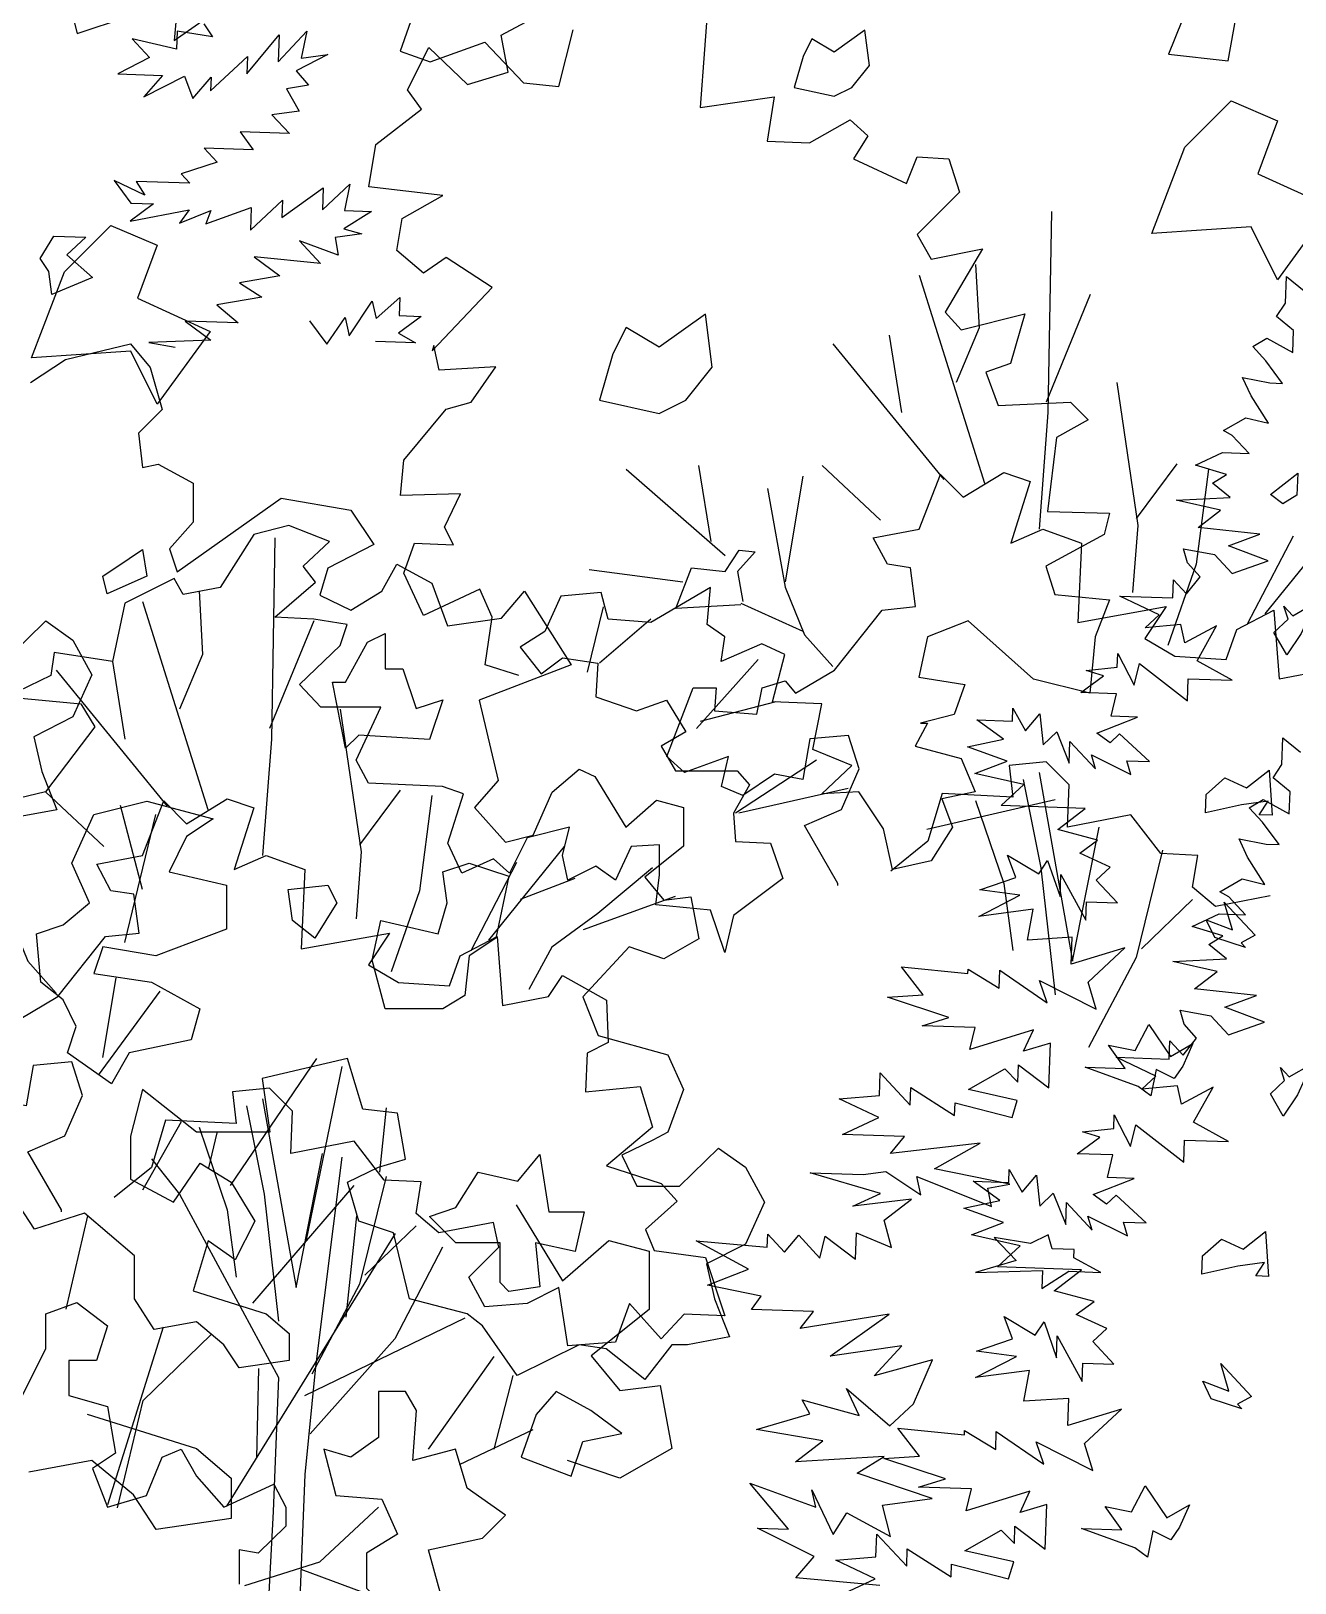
# Model space of a CAD drawing. Header units: inches. Extents: x -11 to 128, y 7 to 56.
# Drawn here: x 36.8417 to 37.1808, y 22.3813 to 22.7979 of the extents above; entities that cross this region are included whole.
import ezdxf

# ---------------------------------------------------------------- set-up
doc = ezdxf.new("R2010")
doc.units = ezdxf.units.IN
doc.header["$MEASUREMENT"] = 0
doc.layers.add('CAY', color=94, linetype='Continuous')
doc.layers.add('CAY-3', color=61, linetype='Continuous')
picture_1 = doc.add_image_def('image1.jpg', size_in_pixel=(1680, 1093))

# ---------------------------------------------------------------- blocks, each defined once
blk = doc.blocks.new('A$C76451831')
at = {"layer": 'CAY'}
for p, q in [((4748.99, 1484.74), (4748.61, 1473.88)), ((4770.17, 1481.29), (4748.99, 1484.74)), ((4765.01, 1489.17), (4770.17, 1481.29)), ((4809.52, 1466.31), (4826.48, 1484.76)), ((4826.48, 1484.76), (4823.2, 1468.55)), ((4722.1, 1480.24), (4732.58, 1469)), ((4748.61, 1473.88), (4722.1, 1480.24)), ((4790.7, 1459.26), (4810.09, 1482.61)), ((4810.09, 1482.61), (4809.52, 1466.31)), ((4732.58, 1469), (4713.66, 1459.23)), ((4769.05, 1449.14), (4791.06, 1469.68)), ((4791.06, 1469.68), (4790.7, 1459.26)), ((4839.13, 1470.72), (4820.21, 1460.95)), ((4823.2, 1468.55), (4839.13, 1470.72)), ((4713.66, 1459.23), (4740.37, 1458.3)), ((4740.37, 1458.3), (4729.04, 1445.55)), ((4729.04, 1445.55), (4753.49, 1457.84)), ((4753.49, 1457.84), (4758.46, 1444.52)), ((4758.46, 1444.52), (4769.33, 1457.29)), ((4769.33, 1457.29), (4769.05, 1449.14)), ((4820.21, 1460.95), (4827.62, 1452.53)), ((4827.62, 1452.53), (4814.4, 1450.27)), ((4814.4, 1450.27), (4822.09, 1436.86)), ((4822.09, 1436.86), (4805.7, 1434.71)), ((4805.7, 1434.71), (4816.18, 1423.46)), ((4786.77, 1424.49), (4794.55, 1413.79)), ((4816.18, 1423.46), (4786.77, 1424.49)), ((4794.55, 1413.79), (4765.13, 1414.82)), ((4765.13, 1414.82), (4772.99, 1406.39)), ((4772.99, 1406.39), (4751.45, 1399.43)), ((4711.43, 1395.39), (4721.38, 1381.9)), ((4729.7, 1386.59), (4711.43, 1395.39)), ((4724.56, 1394.93), (4729.7, 1386.59)), ((4756.69, 1393.81), (4724.56, 1394.93)), ((4751.45, 1399.43), (4756.69, 1393.81)), ((4835.89, 1377.9), (4852.29, 1393.19)), ((4852.29, 1393.19), (4849.02, 1377.44)), ((4792.87, 1365.8), (4812.08, 1383.71)), ((4811.71, 1373.3), (4836.35, 1391.03)), ((4812.08, 1383.71), (4811.71, 1373.3)), ((4836.35, 1391.03), (4835.89, 1377.9)), ((4734.96, 1381.42), (4721, 1371.03)), ((4721, 1371.03), (4756.14, 1377.96)), ((4721.38, 1381.9), (4734.96, 1381.42)), ((4756.14, 1377.96), (4750.42, 1370)), ((4750.42, 1370), (4769.26, 1377.5)), ((4766.26, 1369.45), (4793.35, 1379.38)), ((4769.26, 1377.5), (4766.26, 1369.45)), ((4793.35, 1379.38), (4792.87, 1365.8)), ((4865.31, 1376.87), (4848.64, 1366.57)), ((4849.02, 1377.44), (4865.31, 1376.87)), ((4848.64, 1366.57), (4859.4, 1363.48)), ((4822.1, 1359.34), (4834.77, 1345.75)), ((4845.37, 1350.82), (4822.1, 1359.34)), ((4859.4, 1363.48), (4843.47, 1361.31)), ((4843.47, 1361.31), (4845.37, 1350.82)), ((4834.77, 1345.75), (4795.03, 1349.86)), ((4795.03, 1349.86), (4810.5, 1338.44)), ((4810.5, 1338.44), (4786.33, 1334.29)), ((4786.33, 1334.29), (4799.63, 1325.67)), ((4799.63, 1325.67), (4772.73, 1321.17)), ((4772.73, 1321.17), (4785.5, 1310.3)), ((4851.84, 1302.54), (4865.71, 1323.36)), ((4865.71, 1323.36), (4868.06, 1312.85)), ((4868.06, 1312.85), (4882.1, 1325.51)), ((4882.1, 1325.51), (4881.72, 1314.64)), ((4753.81, 1311.4), (4769.28, 1299.98)), ((4785.5, 1310.3), (4753.81, 1311.4)), ((4828.14, 1311.53), (4838.52, 1297.56)), ((4838.52, 1297.56), (4849.5, 1313.5)), ((4849.5, 1313.5), (4851.84, 1302.54)), ((4894.84, 1314.18), (4881.35, 1304.23)), ((4881.72, 1314.64), (4894.84, 1314.18)), ((4769.28, 1299.98), (4732.07, 1298.56)), ((4891.57, 1298.43), (4867.58, 1299.27)), ((4881.35, 1304.23), (4891.57, 1298.43)), ((4682.3, 1288.37), (4721.22, 1297.81)), ((4721.22, 1297.81), (4733.01, 1283.65)), ((4732.07, 1298.56), (4747.83, 1295.74)), ((4661.47, 1274.61), (4682.3, 1288.37)), ((4733.01, 1283.65), (4740.09, 1258.48)), ((4740.09, 1258.48), (4725.93, 1244.33)), ((4725.93, 1244.33), (4728.29, 1223.88)), ((4728.29, 1223.88), (4737.73, 1225.84)), ((4737.73, 1225.84), (4758.56, 1214.44)), ((5192.62, 1187.04), (5205.28, 1219.73)), ((5205.28, 1219.73), (5218.99, 1206.02)), ((5218.99, 1206.02), (5243.25, 1220.79)), ((5243.25, 1220.79), (5259.07, 1215.51)), ((4758.56, 1214.44), (4758.56, 1191.24)), ((5259.07, 1215.51), (5247.46, 1178.6)), ((4749.13, 1161.35), (4811.23, 1205.4)), ((4811.23, 1205.4), (4852.9, 1198.32)), ((4852.9, 1198.32), (4866.66, 1177.87)), ((4758.56, 1191.24), (4744.41, 1175.12)), ((5165.2, 1181.76), (5192.62, 1187.04)), ((5173.64, 1165.94), (5165.2, 1181.76)), ((5247.46, 1178.6), (5266.45, 1187.04)), ((5266.45, 1187.04), (5289.65, 1178.6)), ((5289.65, 1178.6), (5287.54, 1131.14)), ((4744.41, 1175.12), (4749.13, 1161.35)), ((4866.66, 1177.87), (4839.14, 1163.71)), ((4839.14, 1163.71), (4834.43, 1147.59)), ((4871.37, 1149.95), (4880.42, 1166.07)), ((4880.42, 1166.07), (4901.25, 1154.67)), ((5187.35, 1163.83), (5173.64, 1165.94)), ((5190.51, 1140.63), (5187.35, 1163.83)), ((4901.25, 1154.67), (4910.68, 1129.11)), ((4834.43, 1147.59), (4852.9, 1138.54)), ((4852.9, 1138.54), (4871.37, 1149.95)), ((4942.92, 1133.83), (4956.67, 1149.95)), ((4956.67, 1149.95), (4984.58, 1105.9)), ((4910.68, 1129.11), (4942.92, 1133.83)), ((5142, 1102.66), (5170.47, 1138.52)), ((5170.47, 1138.52), (5190.51, 1140.63)), ((5287.54, 1131.14), (5340.28, 1140.63)), ((5340.28, 1140.63), (5327.62, 1121.65)), ((5382.46, 1126.92), (5404.61, 1138.52)), ((5404.61, 1138.52), (5407.78, 1097.39)), ((5376.14, 1108.99), (5382.46, 1126.92)), ((5327.62, 1121.65), (5345.55, 1111.1)), ((4984.58, 1105.9), (4929.55, 1084.67)), ((5345.55, 1111.1), (5376.14, 1108.99)), ((5098.75, 1092.12), (5112.46, 1096.33)), ((5112.46, 1096.33), (5118.79, 1088.95)), ((5118.79, 1088.95), (5142, 1102.66)), ((5407.78, 1097.39), (5435.2, 1102.66)), ((5057.62, 1092.12), (5071.33, 1092.12)), ((5071.33, 1092.12), (5070.28, 1078.4)), ((5095.59, 1076.3), (5098.75, 1092.12)), ((4929.55, 1084.67), (4940.95, 1036.69)), ((5070.28, 1078.4), (5095.59, 1076.3)), ((5409.47, 1046.31), (5410.02, 1062.16)), ((5410.02, 1062.16), (5420.6, 1053.63)), ((4973.18, 1029.62), (4989.3, 1043.38)), ((4989.3, 1043.38), (4998.73, 1039.05)), ((5268.56, 1047.82), (5246.41, 1045.71)), ((5246.41, 1045.71), (5248.52, 1026.72)), ((5282.27, 1034.11), (5268.56, 1047.82)), ((5404.2, 1038.34), (5409.47, 1046.31)), ((4940.95, 1036.69), (4926.8, 1020.57)), ((4998.73, 1039.05), (5017.21, 1008.77)), ((5281.21, 1008.8), (5282.27, 1034.11)), ((5414.33, 1029.82), (5404.2, 1038.34)), ((4728.34, 971.46), (4715.14, 1021.63)), ((4961.78, 1004.06), (4973.18, 1029.62)), ((5017.21, 1008.77), (5035.68, 1024.9)), ((5035.68, 1024.9), (5051.8, 1020.57)), ((5273.84, 1025.02), (5197.19, 1007.32)), ((5206.33, 1028.83), (5197.89, 1000.36)), ((5248.52, 1026.72), (5206.33, 1028.83)), ((5389.98, 1020.25), (5398.31, 1025.4)), ((5398.31, 1025.4), (5413.87, 1016.69)), ((5413.87, 1016.69), (5414.33, 1029.82)), ((4717.78, 939.77), (4736.26, 1016.34)), ((4926.8, 1020.57), (4945.27, 999.73)), ((5051.8, 1020.57), (5051.8, 997.37)), ((5319.18, 1016.18), (5281.21, 1008.8)), ((5337.11, 992.97), (5319.18, 1016.18)), ((5397.84, 1011.81), (5389.98, 1020.25)), ((5407.79, 998.32), (5397.84, 1011.81)), ((4945.27, 999.73), (4961.78, 1004.06)), ((5051.8, 997.37), (5028.61, 978.89)), ((5197.89, 1000.36), (5175.75, 982.43)), ((5359.26, 991.92), (5337.11, 992.97)), ((5388.95, 990.82), (5383.9, 1001.87)), ((5383.9, 1001.87), (5400.1, 998.59)), ((5400.1, 998.59), (5407.79, 998.32)), ((5356.1, 972.94), (5359.26, 991.92)), ((5399.26, 974.59), (5388.95, 990.82)), ((5028.61, 978.89), (5040.01, 965.12)), ((5372.37, 970.09), (5385.78, 977.78)), ((5385.78, 977.78), (5399.26, 974.59)), ((5040.01, 965.12), (5056.12, 967.09)), ((5056.12, 967.09), (5060.84, 941.92)), ((5369.81, 961.33), (5356.1, 972.94)), ((5402.5, 967.66), (5369.81, 961.33)), ((5377.7, 967.18), (5372.37, 970.09)), ((5387.75, 956.41), (5377.7, 967.18)), ((5355.78, 949.36), (5371.91, 956.96)), ((5371.91, 956.96), (5387.75, 956.41)), ((5374.16, 943.73), (5355.78, 949.36)), ((5060.84, 941.92), (5040.01, 930.13)), ((5365.83, 938.58), (5374.16, 943.73)), ((5376.41, 930.06), (5365.83, 938.58)), ((5019.17, 937.2), (4991.66, 907.32)), ((5040.01, 930.13), (5019.17, 937.2)), ((5344.18, 928.46), (5376.41, 930.06)), ((5370.71, 922.55), (5344.18, 928.46)), ((5357.2, 912.14), (5370.71, 922.55)), ((4701.95, 860.56), (4738.9, 910.73)), ((4704.59, 871.13), (4712.5, 918.65)), ((5394.22, 908.13), (5357.2, 912.14)), ((4991.66, 907.32), (5000.7, 884.12)), ((5375.39, 901.08), (5394.22, 908.13)), ((5399.1, 892.09), (5375.39, 901.08)), ((5351.03, 891.05), (5348.6, 899.29)), ((5348.6, 899.29), (5367.06, 895.93)), ((5358.44, 882.63), (5351.03, 891.05)), ((5367.06, 895.93), (5377.54, 884.68)), ((5377.54, 884.68), (5399.1, 892.09)), ((5000.7, 884.12), (5042.37, 872.71)), ((5350.38, 872.48), (5358.44, 882.63)), ((5042.37, 872.71), (5051.8, 851.87)), ((5342.14, 870.05), (5342.52, 880.92)), ((5342.52, 880.92), (5350.38, 872.48)), ((4780.97, 794.46), (4832.46, 870.35)), ((4850.93, 870.35), (4799.83, 858.56)), ((4826.17, 761.03), (4847.79, 865.63)), ((4859.98, 840.07), (4850.93, 870.35)), ((5310.45, 871.16), (5342.14, 870.05)), ((5334.08, 859.91), (5310.45, 871.16)), ((4799.83, 858.56), (4804.55, 826.31)), ((5325.65, 852.04), (5334.08, 859.91)), ((5347.01, 854.01), (5325.65, 852.04)), ((5349.35, 843.05), (5347.01, 854.01)), ((4728.29, 851.87), (4721.22, 823.95)), ((4760.53, 826.31), (4728.29, 851.87)), ((5051.8, 851.87), (5042.37, 826.31)), ((5368.29, 853.27), (5349.35, 843.05)), ((5356.68, 832.37), (5368.29, 853.27)), ((4880.81, 837.71), (4859.98, 840.07)), ((4870.15, 802.52), (4874.13, 840.86)), ((4885.53, 810.19), (4880.81, 837.71)), ((5308.97, 828.6), (5309.25, 836.75)), ((5309.25, 836.75), (5319.01, 817.82)), ((4728.57, 791.89), (4751.65, 832.78)), ((4804.55, 826.31), (4760.53, 826.31)), ((4768.04, 805.06), (4772.95, 825.91)), ((5042.37, 826.31), (5033.32, 821.59)), ((5290.32, 826.53), (5308.97, 828.6)), ((5300.63, 823.45), (5290.32, 826.53)), ((5319.01, 817.82), (5322.19, 830.85)), ((5322.19, 830.85), (5350.86, 808.55)), ((5377.57, 820.76), (5356.68, 832.37)), ((4721.22, 823.95), (4721.22, 798.39)), ((5033.32, 821.59), (5014.85, 812.55)), ((5049.44, 794.06), (5072.63, 816.87)), ((5072.63, 816.87), (5088.75, 805.47)), ((5287.14, 813.49), (5300.63, 823.45)), ((5350.86, 808.55), (5351.32, 821.68)), ((5351.32, 821.68), (5377.57, 820.76)), ((4746.77, 784.63), (4762.88, 807.83)), ((4762.88, 807.83), (4781.36, 796.42)), ((4869.41, 805.47), (4885.53, 810.19)), ((5014.85, 812.55), (5023.89, 794.06)), ((5308.42, 812.75), (5287.14, 813.49)), ((5305.23, 799.26), (5308.42, 812.75)), ((4721.22, 798.39), (4746.77, 784.63)), ((4850.93, 796.42), (4869.41, 805.47)), ((5088.75, 805.47), (5100.15, 784.63)), ((5246.21, 796.33), (5246.48, 804.03)), ((5246.48, 804.03), (5254.17, 790.62)), ((5254.17, 790.62), (5262.68, 800.75)), ((5262.68, 800.75), (5264.75, 782.09)), ((5296.71, 789.13), (5321.07, 798.71)), ((5321.07, 798.71), (5305.23, 799.26)), ((4663.83, 768.5), (4645.35, 796.42)), ((4781.36, 796.42), (4795.51, 773.22)), ((4794.33, 724.07), (4854.87, 794.46)), ((4857.62, 773.22), (4850.93, 796.42)), ((5023.89, 794.06), (5049.44, 794.06)), ((5240.86, 785.64), (5224.94, 797.08)), ((5224.94, 797.08), (5246.21, 796.33)), ((5264.75, 782.09), (5272.73, 789.97)), ((5272.73, 789.97), (5280.23, 771.12)), ((5304.67, 783.41), (5296.71, 789.13)), ((4951.7, 782.9), (4979.41, 737.48)), ((5100.15, 784.63), (5088.75, 759.46)), ((5219.39, 780.95), (5240.86, 785.64)), ((5243.11, 772.42), (5219.39, 780.95)), ((5280.23, 771.12), (5280.68, 784.25)), ((5280.68, 784.25), (5295.97, 767.85)), ((5310.29, 788.66), (5304.67, 783.41)), ((5328.3, 772.16), (5310.29, 788.66)), ((4693.7, 777.94), (4663.83, 768.5)), ((4682.7, 720.53), (4695.67, 776.37)), ((4723.58, 752.38), (4693.7, 777.94)), ((4795.51, 773.22), (4783.72, 750.02)), ((4850.15, 715.81), (4856.44, 776.45)), ((4878.45, 766.14), (4857.62, 773.22)), ((5223.82, 764.93), (5243.11, 772.42)), ((5295.97, 767.85), (5293.54, 776.09)), ((5293.54, 776.09), (5317.15, 764.39)), ((5314.72, 772.64), (5328.3, 772.16)), ((5317.15, 764.39), (5314.72, 772.64)), ((4767.6, 761.42), (4758.56, 731.54)), ((4783.72, 750.02), (4767.6, 761.42)), ((4778.74, 602.87), (4879.63, 765.75)), ((4887.88, 726.82), (4878.45, 766.14)), ((4979.41, 737.48), (5007.12, 761.66)), ((5007.12, 761.66), (5031.3, 755.18)), ((5253.05, 758.47), (5223.82, 764.93)), ((4723.58, 726.82), (4723.58, 752.38)), ((5031.3, 755.18), (5031.3, 720.37)), ((5088.75, 759.46), (5065.56, 747.66)), ((5239.46, 745.8), (5253.05, 758.47)), ((5065.56, 747.66), (5070.27, 726.82)), ((5289.7, 744.04), (5239.46, 745.8)), ((5273.4, 731.46), (5289.7, 744.04)), ((4735.37, 708.34), (4723.58, 726.82)), ((4758.56, 731.54), (4802.19, 717.77)), ((4922.48, 717.77), (4887.88, 726.82)), ((5070.27, 726.82), (5079.31, 704.01)), ((5297.2, 725.19), (5273.4, 731.46)), ((5286.51, 717.41), (5297.2, 725.19)), ((4802.19, 717.77), (4815.95, 705.98)), ((4825.38, 669.01), (4921.3, 715.42)), ((4931.52, 710.7), (4922.48, 717.77)), ((5031.3, 720.37), (4996.51, 692.65)), ((5248.39, 702.87), (5243.42, 716.19)), ((5243.42, 716.19), (5262.06, 705.11)), ((5304.79, 709.06), (5286.51, 717.41)), ((4707.63, 603.7), (4740.87, 709.91)), ((4760.53, 713.06), (4735.37, 708.34)), ((4777.04, 699.29), (4760.53, 713.06)), ((4815.95, 705.98), (4815.95, 689.85)), ((4952.35, 680.81), (4931.52, 710.7)), ((5262.06, 705.11), (5267.32, 713.09)), ((5267.32, 713.09), (5274.73, 691.52)), ((5296.36, 701.2), (5304.79, 709.06)), ((4728.69, 665.87), (4769.17, 705.19)), ((4786.08, 685.53), (4777.04, 699.29)), ((4989.3, 699.29), (4952.35, 680.81)), ((5005.42, 696.93), (4989.3, 699.29)), ((5028.61, 678.45), (5005.42, 696.93)), ((5044.72, 699.29), (5028.61, 678.45)), ((5054.16, 699.29), (5044.72, 699.29)), ((5079.31, 704.01), (5054.16, 699.29)), ((5226.83, 695.46), (5248.39, 702.87)), ((5274.73, 691.52), (5275.19, 704.66)), ((5275.19, 704.66), (5290.09, 677.39)), ((5309.03, 687.61), (5296.36, 701.2)), ((4815.95, 689.85), (4786.08, 685.53)), ((4899.28, 636.77), (4938.59, 692.21)), ((4996.51, 692.65), (5013.61, 672.01)), ((5226.28, 679.62), (5250.74, 692.36)), ((5250.74, 692.36), (5226.83, 695.46)), ((5290.09, 677.39), (5290.47, 688.25)), ((5290.47, 688.25), (5309.03, 687.61)), ((4796.69, 631.65), (4797.87, 685.14)), ((4938.59, 636.77), (4949.99, 680.81)), ((5258.6, 683.93), (5226.28, 679.62)), ((5255.24, 665.46), (5258.6, 683.93)), ((5013.61, 672.01), (5037.78, 674.95)), ((5037.78, 674.95), (5044.86, 637.2)), ((4713.36, 601.77), (4728.69, 665.87)), ((5282.04, 667.24), (5255.24, 665.46)), ((5281.47, 650.94), (5282.04, 667.24)), ((5313.53, 660.7), (5281.47, 650.94)), ((5291.51, 640.16), (5313.53, 660.7)), ((4917.76, 627.72), (4961.78, 648.56)), ((5179.91, 649.5), (5219.64, 645.39)), ((5192.92, 632.73), (5179.91, 649.5)), ((5219.64, 645.39), (5219.74, 648.11)), ((5219.74, 648.11), (5238.37, 636.58)), ((5238.37, 636.58), (5238.75, 647.45)), ((5238.75, 647.45), (5267.07, 627.87)), ((5262.55, 641.18), (5296.39, 624.13)), ((5267.07, 627.87), (5262.55, 641.18)), ((5044.86, 637.2), (5013.61, 619.51)), ((5171.57, 631.21), (5192.92, 632.73)), ((5208.3, 619.04), (5171.57, 631.21)), ((5296.39, 624.13), (5291.51, 640.16)), ((5013.61, 619.51), (4982.36, 630.13)), ((5192.27, 614.16), (5208.3, 619.04)), ((5223.95, 613.06), (5192.27, 614.16)), ((5220.78, 600.02), (5223.95, 613.06)), ((5258.8, 611.84), (5220.78, 600.02)), ((5252.91, 598.9), (5258.8, 611.84)), ((5268.94, 603.78), (5252.91, 598.9)), ((5268.01, 577.07), (5268.94, 603.78)), ((4834.43, 569.52), (4869.41, 602.16)), ((5166.8, 572.44), (5167.27, 586.02)), ((5167.27, 586.02), (5185.18, 566.81)), ((5219.94, 576.02), (5241.67, 588.41)), ((5241.67, 588.41), (5249.55, 580.43)), ((5249.55, 580.43), (5249.91, 590.84)), ((5249.91, 590.84), (5268.01, 577.07)), ((5185.18, 566.81), (5185.54, 577.23)), ((5185.54, 577.23), (5211.69, 560.45)), ((5249.17, 569.56), (5219.94, 576.02)), ((4789.61, 555.37), (4834.43, 569.52)), ((5142.71, 570.56), (5166.8, 572.44)), ((5166.34, 559.31), (5142.71, 570.56)), ((5211.69, 560.45), (5211.96, 568.14)), ((5211.96, 568.14), (5246.09, 559.24)), ((5246.09, 559.24), (5249.17, 569.56)), ((4823.03, 565.2), (4859.98, 551.43)), ((5144.69, 549.18), (5166.34, 559.31))]:
    blk.add_line(p, q, dxfattribs=at)
for points in [[(4953.21, 1099.5), (4933.17, 1105.83), (4937.39, 1134.3), (4930, 1151.18), (4896.25, 1135.36), (4884.65, 1160.67), (4890.98, 1178.6), (4914.18, 1177.55), (4908.91, 1188.09), (4918.4, 1208.13), (4882.54, 1207.08), (4884.65, 1228.17), (4909.96, 1258.76), (4924.73, 1262.97), (4939.5, 1284.07), (4905.75, 1281.96), (4902.58, 1296.72), (4901.53, 1293.56), (4937.39, 1331.53), (4909.96, 1349.46), (4896.25, 1339.97), (4880.43, 1353.68), (4883.6, 1372.66), (4907.85, 1386.37), (4863.56, 1391.65), (4867.78, 1416.96), (4895.2, 1438.05), (4886.76, 1449.65), (4899.42, 1474.97), (4922.62, 1452.82), (4946.88, 1460.2), (4942.66, 1482.35), (4972.19, 1498.17)], [(721.93, 1360.98), (730.36, 1328.28), (790.48, 1348.32), (788.37, 1324.06), (809.47, 1338.83)], [(936.03, 1353.59), (923.37, 1317.73), (941.3, 1311.41), (974, 1323.01), (997.2, 1298.75), (1018.29, 1296.64), (1026.73, 1330.39)], [(1107.94, 1353.59), (1102.67, 1283.98), (1146.97, 1290.31), (1142.75, 1263.94), (1168.06, 1262.89), (1192.32, 1276.6), (1202.86, 1267.11), (1194.43, 1253.4), (1226.07, 1238.63), (1232.4, 1254.45), (1251.38, 1253.4), (1257.71, 1233.36), (1232.4, 1208.05), (1240.83, 1193.28), (1271.42, 1199.61), (1249.27, 1161.64), (1258.76, 1151.09), (1296.73, 1160.59), (1288.29, 1131.05), (1273.53, 1125.78), (1280.91, 1105.74), (1324.15, 1107.85), (1334.7, 1097.3), (1315.72, 1086.76), (1310.44, 1042.46), (1347.36, 1041.41), (1344.19, 1028.75), (1309.39, 1009.77), (1314.66, 992.89), (1347.36, 989.73), (1338.92, 967.58), (1335.75, 933.83), (1302, 942.27), (1262.98, 977.07), (1238.72, 967.58), (1233.45, 943.32), (1260.87, 939.1), (1254.54, 921.17), (1234.5, 915.9), (1238.72, 915.9), (1231.34, 902.19), (1258.76, 894.8), (1267.2, 874.77), (1247.16, 870.55), (1253.49, 853.67)], [(5271.72, 1376.88), (5269.61, 1256.65), (5264.34, 1187.04)], [(5192.62, 1338.91), (5231.64, 1214.46)], [(5226.37, 1345.24), (5228.48, 1307.27), (5214.77, 1274.58)], [(5294.92, 1327.31), (5268.56, 1262.97)], [(5174.69, 1303.05), (5182.07, 1256.65)], [(5140.94, 1297.78), (5207.39, 1216.57)], [(5310.75, 1274.58), (5323.4, 1189.15), (5320.24, 1149.07)], [(5060.78, 1225.01), (5068.17, 1179.65)], [(5134.61, 1225.01), (5169.42, 1192.31)], [(5346.6, 1226.06), (5322.35, 1193.37)], [(5017.54, 1222.9), (5076.6, 1171.22)], [(5123.01, 1218.68), (5112.46, 1155.4)], [(5365.59, 1222.9), (5358.21, 1165.94), (5341.33, 1117.43)], [(1210.12, 400.35), (1159.97, 404.82), (1170.84, 417.59), (1137, 434.64), (1155.56, 433.99), (1132.5, 461.54), (1171.87, 447.02), (1169.52, 457.53), (1182.18, 430.79), (1190.33, 443.66), (1216.58, 429.59), (1211.79, 448.35), (1241.39, 452.3), (1196.6, 467.46), (1212.81, 477.32), (1159.68, 474.19), (1175.98, 486.77), (1136.34, 493.59), (1168.38, 502.9), (1163.69, 511.23), (1197.8, 501.87), (1190.21, 518.01), (1216.17, 495.79), (1230.22, 508.9), (1241.57, 535.25), (1206.79, 525.59), (1223.28, 543.6), (1180.46, 537.39), (1215.78, 562.45), (1162.46, 553.88), (1170.52, 564.03), (1133.41, 565.32), (1139.12, 573.28), (1107.18, 579.84), (1131.53, 589.42), (1100.4, 606.37), (1142.87, 602.62), (1143.13, 610.32), (1153.18, 599.54), (1161.69, 609.67), (1174.36, 596.08), (1177.53, 609.12), (1195.63, 595.34), (1196.18, 611.18), (1217.17, 602.29), (1212.76, 618.77), (1229.06, 631.34), (1194.02, 627.13), (1210.6, 634.71), (1168.43, 647.06), (1200.12, 645.95), (1213.77, 647.74), (1234.59, 633.87), (1232.25, 644.83), (1276.94, 626.95), (1274.6, 637.91), (1287.82, 640.17), (1242.83, 649.45), (1270.11, 664.82), (1216.42, 658.53), (1224.93, 668.66), (1187.81, 669.96), (1209.46, 680.08), (1185.84, 691.33), (1209.92, 693.21), (1210.4, 706.8), (1228.31, 687.58), (1228.67, 698), (1254.82, 681.22), (1255.09, 688.91), (1289.22, 680.02), (1292.3, 690.34), (1263.07, 696.8), (1284.8, 709.18), (1292.68, 701.2), (1293.04, 711.62), (1311.14, 697.84), (1312.07, 724.55), (1296.04, 719.67), (1301.93, 732.61), (1263.9, 720.79), (1267.08, 733.83), (1235.4, 734.94), (1251.43, 739.82), (1214.69, 751.98), (1236.05, 753.5), (1223.04, 770.27), (1262.77, 766.17), (1262.86, 768.88), (1281.49, 757.35), (1281.87, 768.22), (1310.19, 748.64), (1305.67, 761.95), (1339.52, 744.9), (1334.64, 760.94), (1356.65, 781.48), (1324.59, 771.71), (1325.16, 788.02), (1298.36, 786.23), (1301.73, 804.7), (1269.4, 800.39), (1293.86, 813.13), (1269.96, 816.24), (1291.51, 823.64), (1286.54, 836.96), (1305.19, 825.89), (1310.45, 833.86), (1317.85, 812.3), (1318.31, 825.43), (1333.22, 798.16), (1333.6, 809.03), (1352.16, 808.38), (1339.49, 821.97), (1347.92, 829.83), (1329.63, 838.18), (1340.33, 845.97), (1316.53, 852.24), (1332.83, 864.81), (1282.59, 866.57), (1296.17, 879.24), (1266.94, 885.7), (1286.24, 893.19), (1262.52, 901.72), (1283.98, 906.41), (1268.07, 917.85), (1289.34, 917.11), (1289.61, 924.8), (1297.3, 911.39), (1305.81, 921.52), (1307.87, 902.86), (1315.85, 910.74), (1323.35, 891.89), (1323.81, 905.02), (1339.1, 888.62), (1336.67, 896.87), (1360.27, 885.16), (1357.84, 893.41), (1371.42, 892.93), (1353.42, 909.43), (1347.8, 904.19), (1339.84, 909.9), (1364.19, 919.48), (1348.35, 920.03), (1351.54, 933.52), (1330.27, 934.26), (1343.76, 944.22), (1333.44, 947.3), (1352.09, 949.37), (1352.38, 957.52), (1362.14, 938.59), (1365.31, 951.63), (1393.99, 929.32), (1394.45, 942.45), (1420.7, 941.53), (1399.81, 953.14), (1411.41, 974.04), (1392.48, 963.83), (1390.14, 974.79), (1368.77, 972.81), (1377.2, 980.68), (1353.58, 991.93), (1385.26, 990.82), (1385.64, 1001.69), (1393.5, 993.26), (1401.56, 1003.4), (1394.15, 1011.82), (1391.72, 1020.07), (1410.18, 1016.7), (1420.67, 1005.45), (1442.22, 1012.86), (1418.52, 1021.85), (1437.34, 1028.9), (1400.33, 1032.91), (1413.83, 1043.32), (1387.3, 1049.23), (1419.53, 1050.83), (1408.95, 1059.36), (1417.29, 1064.51), (1398.91, 1070.13), (1415.03, 1077.73), (1430.87, 1077.18), (1420.83, 1087.96), (1415.49, 1090.86), (1428.9, 1098.55), (1442.38, 1095.36), (1432.08, 1111.59), (1427.02, 1122.65), (1443.22, 1119.36), (1450.92, 1119.09), (1440.97, 1132.59), (1433.1, 1141.02), (1441.44, 1146.17), (1457, 1137.47), (1457.45, 1150.6), (1447.33, 1159.11), (1452.59, 1167.09), (1453.15, 1182.93), (1463.72, 1174.4)], [(5101.92, 1211.3), (5112.46, 1152.23), (5124.07, 1123.76), (5140.94, 1104.77)], [(5444.69, 1192.31), (5399.34, 1136.41)], [(5416.21, 1182.82), (5388.79, 1130.08)], [(5086.1, 1141.69), (5047.07, 1139.58), (5056.57, 1163.83), (5076.6, 1161.72), (5085.04, 1174.38), (5094.53, 1173.33), (5083.99, 1161.72), (5087.15, 1143.8)], [(4995.39, 1162.78), (5051.29, 1155.4)], [(5086.1, 1142.74), (5123.01, 1125.87)], [(5144.1, 973.99), (5144.1, 975.05), (5124.07, 1009.85), (5146.21, 1019.34), (5156.76, 1043.6), (5150.43, 1063.64), (5127.23, 1061.53), (5123.01, 1037.27), (5106.14, 1040.44), (5087.15, 1027.78), (5074.5, 1033.05), (5078.71, 1050.98), (5052.35, 1041.49), (5041.8, 1050.98), (5057.62, 1092.12)], [(5264.34, 1041.49), (5284.38, 928.64), (5300.2, 1008.8)], [(1253.49, 853.67), (1240.83, 833.63), (1217.63, 828.36), (1212.36, 852.62), (1197.59, 874.77), (1175.44, 873.71), (1193.37, 890.59), (1170.17, 900.08), (1175.44, 927.5), (1145.91, 928.55), (1153.29, 957.03), (1139.58, 963.36), (1115.32, 952.81), (1117.43, 967.58), (1106.89, 974.96), (1109, 997.11), (1073.14, 976.02), (1047.82, 978.12), (1043.61, 993.94), (1019.35, 991.84), (1009.86, 970.74), (995.09, 961.25), (1007.75, 945.43), (1020.4, 954.92), (1041.5, 951.76), (1040.44, 931.72), (1064.7, 923.28), (1082.63, 929.61), (1094.23, 910.62), (1079.47, 902.19), (1087.9, 887.42), (1124.82, 887.42), (1132.2, 878.98), (1122.71, 862.11), (1123.76, 845.23), (1144.86, 844.18), (1152.24, 823.09), (1122.71, 800.94), (1117.43, 778.79), (1109, 804.1), (1076.3, 807.27), (1078.41, 825.19), (1078.41, 843.12), (1061.54, 842.07), (1052.04, 822.03), (1040.44, 830.47), (1023.57, 822.03), (1020.4, 836.8), (1024.62, 853.67), (999.31, 847.34), (988.76, 826.25), (979.27, 834.69), (960.29, 826.25), (951.85, 844.18), (961.34, 873.71), (948.68, 877.93), (904.39, 880.04), (897, 893.75), (911.77, 925.39), (875.91, 925.39), (863.25, 939.1), (887.51, 962.3), (891.73, 974.96), (871.69, 978.12), (848.49, 979.18), (872.75, 1000.27), (865.36, 1009.77), (881.18, 1024.53), (856.93, 1034.02), (835.83, 1028.75), (815.79, 997.11), (793.65, 992.89), (788.37, 1002.38), (758.84, 987.62), (751.46, 952.81), (716.65, 958.09), (714.54, 944.37), (688.18, 931.72), (732.47, 927.5), (740.91, 913.79), (711.38, 874.77), (675.52, 866.33)], [(5254.85, 1037.27), (5265.39, 984.54), (5273.83, 908.6)], [(848.49, 1026.64), (846.38, 906.41), (841.11, 836.8)], [(5226.37, 1024.62), (5243.25, 975.05), (5248.52, 934.97)], [(803.14, 995), (805.25, 957.03), (791.54, 924.34)], [(5338.17, 995.08), (5322.35, 930.75), (5293.87, 876.96)], [(769.39, 988.67), (808.41, 864.22)], [(1044.66, 985.51), (1035.17, 946.48)], [(871.69, 977.07), (845.32, 912.73)], [(1073.14, 978.12), (1042.55, 951.76)], [(5356.1, 965.55), (5325.51, 936.02)], [(717.71, 947.54), (784.15, 866.33)], [(751.46, 952.81), (758.84, 906.41)], [(1137.47, 953.87), (1100.56, 912.73)], [(1148.02, 928.55), (1102.67, 916.95)], [(887.51, 924.34), (900.17, 838.91), (897, 798.83)], [(1172.28, 893.75), (1123.76, 862.11)], [(711.38, 874.77), (746.18, 842.07)], [(923.37, 875.82), (899.11, 843.12)], [(942.36, 872.66), (934.97, 815.7), (918.1, 767.19)], [(1191.26, 876.87), (1125.87, 862.11)], [(695.56, 738.71), (718.76, 752.42), (747.24, 788.28), (767.28, 790.39), (764.11, 813.59), (750.4, 815.7), (741.97, 831.52), (769.39, 836.8), (782.04, 869.49), (795.75, 855.78), (820.01, 870.55), (835.83, 865.27), (824.23, 828.36), (843.22, 836.8), (866.42, 828.36), (864.31, 780.9), (917.04, 790.39), (904.39, 771.41), (922.32, 760.86), (952.9, 758.75), (959.23, 776.68), (981.38, 788.28), (984.54, 747.15), (1011.97, 752.42), (1020.4, 765.08), (1046.77, 750.31), (1047.82, 725), (1035.17, 718.67), (1034.11, 695.47), (1066.81, 698.63), (1074.19, 674.37), (1046.77, 651.17), (1079.47, 640.62), (1088.96, 630.08), (1069.97, 613.2), (1075.25, 600.55), (1105.83, 596.33), (1117.43, 561.52), (1093.18, 562.58), (1079.47, 547.81), (1060.48, 568.91), (1052.04, 545.7), (1023.57, 543.59), (1018.29, 578.4), (999.31, 568.91), (974, 566.8), (964.5, 584.73), (982.43, 602.66), (979.27, 617.42), (946.57, 611.09), (932.86, 622.69), (936.03, 641.68), (913.88, 642.73), (895.95, 665.94), (857.98, 658.55), (859.04, 683.87), (845.32, 697.58), (823.18, 695.47), (825.29, 676.48), (783.1, 678.59), (774.66, 650.12), (752.51, 632.19)], [(678.68, 861.05), (689.23, 801.99), (700.83, 773.52), (717.71, 754.53)], [(1021.46, 842.07), (976.11, 786.17)], [(992.98, 832.58), (965.56, 779.84)], [(1074.19, 829.41), (1041.5, 801.99), (1014.07, 781.95), (1000.36, 756.64)], [(1027.79, 823.09), (995.09, 810.43)], [(1033.06, 792.5), (1087.9, 812.54)], [(720.87, 623.75), (720.87, 624.8), (700.83, 659.61), (722.98, 669.1), (733.53, 693.36), (727.2, 713.4), (704, 711.29), (699.78, 687.03), (682.9, 690.19), (663.92, 677.54), (651.26, 682.81), (655.48, 700.74), (629.11, 691.25), (618.57, 700.74), (634.39, 741.87)], [(4654.39, 664.69), (4670.51, 696.93), (4670.51, 717.77), (4688.99, 724.46), (4707.46, 710.7), (4700.78, 689.85), (4684.27, 689.85), (4684.27, 669.01), (4707.46, 662.33), (4712.18, 634.41), (4698.42, 625.36), (4707.46, 602.16), (4730.65, 609.24), (4740.09, 632.05), (4751.49, 636.77), (4760.53, 620.64), (4777.04, 602.16), (4806.91, 615.93), (4813.98, 602.16), (4813.98, 590.76), (4797.48, 574.63), (4786.08, 576.6), (4786.08, 556.15)], [(831.61, 687.03), (842.16, 634.3), (850.6, 558.36)], [(841.11, 691.25), (861.15, 578.4), (876.97, 658.55)], [(803.14, 674.37), (820.01, 624.8), (825.29, 584.73)], [(774.66, 655.39), (791.54, 634.3), (850.6, 524.61), (847.43, 444.45), (842.16, 343.2), (836.89, 219.8), (831.61, 177.62), (821.07, 141.76)], [(888.57, 656.44), (872.75, 530.94), (866.42, 466.6), (861.15, 337.93), (856.93, 208.2), (854.82, 166.02), (859.04, 143.87)], [(914.93, 644.84), (899.11, 580.51), (870.64, 526.72)], [(932.86, 615.31), (902.28, 585.78)], [(948.68, 602.66), (920.21, 547.81), (869.58, 490.86)]]:
    blk.add_lwpolyline(points, dxfattribs=at)
for points in [[(5162.85, 1464.3), (5160.21, 1485.42), (5141.73, 1472.22), (5128.54, 1480.14), (5123.26, 1469.58), (5117.98, 1451.09), (5141.73, 1445.81), (5152.29, 1451.09)], [(5351.45, 1415.29), (5379.17, 1443.01), (5406.88, 1431.13), (5395, 1399.44), (5438.55, 1379.64), (5406.88, 1336.08), (5391.04, 1367.76), (5331.66, 1363.8)], [(1418.3, 1311.88), (1426.22, 1355.44), (1394.55, 1383.16), (1366.84, 1359.4), (1390.59, 1335.64), (1382.67, 1315.84)], [(4672.37, 1340.99), (4667.21, 1348.88), (4675.38, 1362.19), (4694.39, 1361.53), (4683.15, 1351.04), (4698.53, 1337.36), (4674.16, 1327.33)], [(722.77, 1185.82), (750.48, 1213.54), (778.19, 1201.66), (766.32, 1169.98), (809.87, 1150.17), (778.19, 1106.61), (762.36, 1138.29), (702.98, 1134.33)], [(4720.42, 1169.48), (4728.34, 1174.77), (4730.98, 1158.92), (4707.23, 1148.36), (4704.59, 1158.92)], [(1109.93, 1128.8), (1105.97, 1160.49), (1078.25, 1140.68), (1058.46, 1152.57), (1050.54, 1136.72), (1042.62, 1109), (1078.25, 1101.08), (1094.09, 1109)], [(4862.94, 1119.32), (4873.5, 1124.6), (4873.5, 1103.48), (4884.06, 1103.48), (4891.97, 1079.71), (4907.81, 1084.99), (4899.89, 1061.23), (4857.66, 1063.87), (4849.75, 1055.95), (4841.83, 1095.55), (4849.75, 1095.55)], [(1443.61, 1052.71), (1459.91, 1065.28), (1459.45, 1052.15), (1451.12, 1047)], [(4709.87, 855.28), (4683.47, 873.77), (4688.75, 889.61), (4680.83, 905.45), (4667.64, 916.01), (4665, 945.06), (4680.83, 950.34), (4696.67, 963.54), (4686.11, 987.3), (4699.31, 1016.34), (4730.98, 1024.27), (4770.57, 1013.7), (4754.73, 1003.14), (4744.18, 982.02), (4778.49, 974.1), (4778.49, 947.7), (4757.37, 939.77), (4736.26, 931.85), (4704.59, 937.13), (4699.31, 921.29), (4733.62, 916.01), (4762.65, 900.17), (4757.37, 881.69), (4720.42, 873.77)], [(1445.71, 970.13), (1454.15, 977.99), (1451.7, 985.78), (1456.94, 980.16), (1470.35, 987.85), (1462.01, 969.56), (1453.4, 956.71)], [(4865.58, 929.21), (4870.86, 952.98), (4905.17, 945.06), (4910.45, 963.54), (4907.81, 982.02), (4923.65, 987.3), (4947.4, 979.38), (4939.48, 942.42), (4923.65, 931.85), (4921.01, 908.09), (4907.81, 900.17), (4873.5, 900.17)], [(4818.08, 952.98), (4815.44, 971.46), (4839.19, 974.1), (4844.47, 963.54), (4831.27, 942.42)], [(1444.62, 860.91), (1436.93, 861.18), (1442.19, 869.16), (1426.25, 866.99), (1404.79, 862.3), (1405.17, 873.17), (1416.4, 883.2), (1429.33, 877.31), (1442.84, 887.72)], [(5402.59, 849.35), (5411.02, 857.22), (5408.57, 865.01), (5413.82, 859.39), (5427.23, 867.08), (5418.88, 848.78), (5410.28, 835.94)], [(1428.71, 781.68), (1410.34, 787.76), (1405.28, 798.36), (1420.93, 792.38), (1416.07, 808.87), (1434.41, 789.19), (1426.09, 784.49)], [(4915.73, 781.35), (4928.92, 802.48), (4952.68, 797.2), (4965.87, 813.04), (4971.15, 778.71), (4992.27, 778.71), (4986.99, 754.95), (4963.23, 760.23), (4965.87, 733.83), (4947.4, 731.19), (4942.12, 736.47), (4942.12, 760.23), (4915.73, 760.23), (4899.89, 776.07)], [(5401.49, 740.14), (5393.8, 740.41), (5399.06, 748.38), (5383.13, 746.22), (5361.67, 741.53), (5362.05, 752.4), (5373.27, 762.43), (5386.21, 756.54), (5399.71, 766.95)], [(1364.64, 698.69), (1332.87, 710.23), (1356.86, 709.39), (1346.92, 723.33), (1362.67, 720.07), (1370.91, 735.64), (1383.84, 716.61), (1397.25, 724.3), (1391.35, 710.9), (1386.1, 703.38), (1375.41, 708.74), (1372.14, 692.99)], [(5385.59, 660.91), (5367.22, 666.99), (5362.15, 677.59), (5377.8, 671.61), (5372.94, 688.09), (5391.29, 668.41), (5382.97, 663.72)], [(4892.21, 659.97), (4885.53, 671.37), (4869.41, 671.37), (4869.41, 643.85), (4852.9, 632.05), (4836.78, 636.77), (4843.86, 609.24), (4871.37, 606.88), (4880.81, 586.04), (4862.33, 574.63), (4862.33, 553.79), (4871.37, 544.36), (4894.57, 532.95), (4906.36, 551.43), (4899.28, 576.6), (4931.52, 583.68), (4945.27, 597.44), (4922.48, 613.57), (4915.4, 636.77), (4889.85, 630.08)], [(4975.54, 671.37), (4963.75, 657.61), (4954.71, 632.05), (4984.58, 620.64), (4991.66, 641.49), (5014.85, 646.2), (4996.37, 659.97)], [(5321.51, 577.92), (5289.74, 589.45), (5313.73, 588.62), (5303.79, 602.56), (5319.54, 599.29), (5327.79, 614.87), (5340.72, 595.83), (5354.13, 603.52), (5348.22, 590.13), (5342.97, 582.61), (5332.29, 587.97), (5329.02, 572.21)], [(1313.22, 601.66), (1310.78, 609.9), (1300.19, 604.83), (1278.56, 608.31), (1291.67, 594.7), (1267.4, 587.39), (1307.33, 588.72), (1306.95, 577.85), (1323.17, 588.16), (1342.18, 587.5), (1326.17, 596.22), (1326.34, 601.2)]]:
    blk.add_lwpolyline(points, close=True, dxfattribs=at)
at = {"layer": 'CAY-3'}
for p, q in [((736.22, 502.79), (801.66, 482.14)), ((739.16, 475.06), (701.43, 467.98)), ((763.93, 454.42), (739.16, 475.06)), ((801.66, 482.14), (822.3, 464.44)), ((822.3, 464.44), (822.3, 440.26)), ((777.49, 433.77), (763.93, 454.42)), ((822.3, 440.26), (777.49, 433.77))]:
    blk.add_line(p, q, dxfattribs=at)
blk.add_lwpolyline([(6898.5, 721.6), (6921.69, 744.41), (6937.81, 733), (6949.21, 712.16), (6937.81, 687), (6914.61, 675.2), (6919.33, 654.36), (6928.37, 631.55), (6903.21, 626.83)], dxfattribs=at)

msp = doc.modelspace()

# ---------------------------------------------------------------- block references
at = {"layer": 'CAY', "xscale": 0.0004489089019145984, "yscale": 0.0004489089019145984, "zscale": 0.0004489089019145984}
for p in [(33.73839, 22.30535), (36.52619, 22.20094), (34.74897, 22.13133)]:
    msp.add_blockref('A$C76451831', p, dxfattribs=at)

# ---------------------------------------------------------------- pictures from other files: only their frames are drawn
image = msp.add_image(picture_1, insert=(12.49661, 7.37723), size_in_units=(74.4025, 48.40591))
image.dxf.flags = 6

doc.saveas('drawing.dxf')
